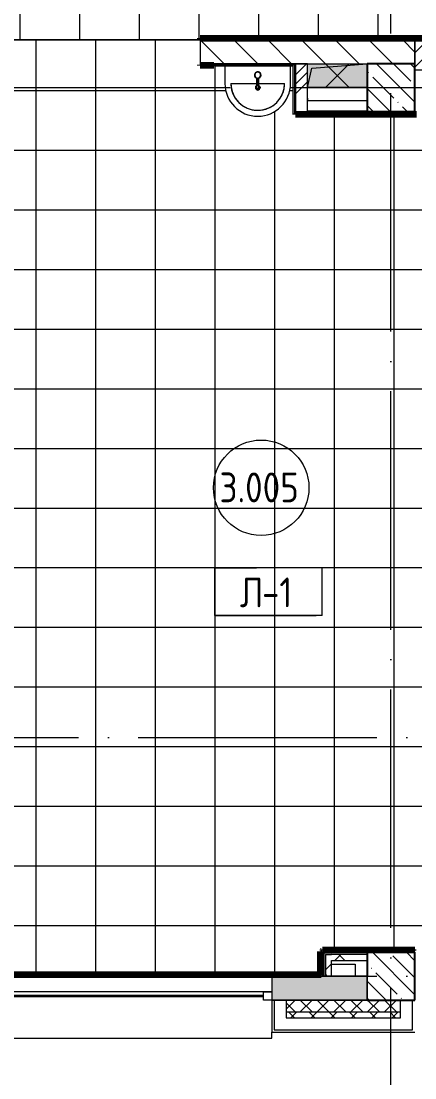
# Model space of a CAD drawing. Header units: millimetres. Extents: x 97 to 215964, y -4577 to 60645.
# Drawn here: x 96748 to 100048, y 42672 to 51533 of the extents above; entities that cross this region are included whole.
import ezdxf

# ---------------------------------------------------------------- set-up
doc = ezdxf.new("R2010")
doc.units = ezdxf.units.MM
doc.linetypes.add('ADSK_Линия сетки', pattern=[2500, 2000, -250, 0, -250])
for name, color, linetype, lineweight in [('A-AREA-____-IDEN', 2, 'Continuous', 20), ('A-DETL-GENF-OTLN', 92, 'Continuous', 9), ('A-FLOR-____-IDEN', 11, 'Continuous', 20), ('A-FLOR-____-OTLN', 192, 'Continuous', 9), ('A-FLOR-____-PATT', 8, 'Continuous', 9), ('A-GENM-____-MCUT', 13, 'Continuous', 9), ('A-GENM-____-OTLN', 13, 'Continuous', 9), ('A-GLAZ-____-MCUT', 151, 'Continuous', 9), ('A-GLAZ-____-OTLN', 151, 'Continuous', 9), ('A-WALL-____-MCUT', 113, 'Continuous', 9), ('A-WALL-____-PATT', 111, 'Continuous', 9), ('A-WALL-FNSH-MCUT', 113, 'Continuous', 9), ('I-WALL-____-OTLN', 2, 'Continuous', 9), ('P-SANR-FIXT-OTLN', 6, 'Continuous', 9), ('S-COLS-____-MCUT', 52, 'Continuous', 9), ('S-COLS-____-OTLN', 52, 'Continuous', 9), ('S-GRID-____-OTLN', 1, 'Continuous', 9)]:
    doc.layers.add(name, color=color, linetype=linetype, lineweight=lineweight)
doc.styles.add('GOST Common', font='GOST_Common.ttf', dxfattribs={"width": 0.9, "height": 250})
pattern_1 = [(45, (0, 0), (-141.42136, 141.42136), []), (135, (0, 0), (-141.42136, -141.42136), [])]

# ---------------------------------------------------------------- blocks, each defined once
blk = doc.blocks.new('Окно_СКБ_2Ст1 - Окно_СКБ_2Ст_3300_ОК1-29020644-О_АИ_ПП_8_400_Целиком')
at = {"layer": 'A-GLAZ-____-MCUT', "color": 90}
for p, q in [((-1650, -195), (-1650, -125)), ((-1650, -125), (-1580, -125)), ((-1580, -125), (-1580, -195)), ((-1580, -195), (-1650, -195))]:
    blk.add_line(p, q, dxfattribs=at)
at = {"layer": 'A-GLAZ-____-MCUT', "color": 10, "lineweight": 5}
for p, q in [((750, -155), (-1580, -155)), ((750, -165), (-1580, -165))]:
    blk.add_line(p, q, dxfattribs=at)
at = {"layer": 'A-GLAZ-____-OTLN', "color": 10, "lineweight": 5}
blk.add_line((-1650, -195), (800, -195), dxfattribs=at)
blk = doc.blocks.new('WNW_Отлив1 - Отлив_металлический 2-28598290-О_АИ_ПП_8_400_Целиком')
at = {"layer": 'A-GLAZ-____-OTLN', "color": 10, "lineweight": 5}
for p, q in [((1650, 320), (-1650, 320)), ((-1650, 320), (-1650, 270))]:
    blk.add_line(p, q, dxfattribs=at)
blk = doc.blocks.new('BSC_Колонна _Прямоугольная - 400x400-V40-О_АИ_ПП_8_400_Целиком')
at = {"layer": 'S-COLS-____-OTLN', "lineweight": 5}
h = blk.add_hatch(dxfattribs=at)
h.set_pattern_fill('FP_49', color=256, style=0, pattern_type=2)
h.set_pattern_definition([(135, (-41049.98, -50975), (-142.5619, -142.5619), []), (135, (-40907.42, -50975), (-142.5619, -142.5619), [252.016, -50.403, 3.353, -47.05])])
h.paths.add_polyline_path([(-200, -200), (200, -200), (200, 200), (-200, 200), (-200, -44.5)])
at = {"layer": 'S-COLS-____-MCUT', "color": 130, "lineweight": 25}
for p, q in [((200, 200), (-200, 200)), ((-200, 200), (-200, -200)), ((200, -200), (200, 200)), ((-200, -200), (200, -200))]:
    blk.add_line(p, q, dxfattribs=at)
blk = doc.blocks.new('ASML_АР_Отделка Люка - ВО Отделка люков_Грунтовка 0_Шпатлевка 0_Окраска 0_0-42722003-О_АИ_ПП_8_400_Целиком')
at = {"layer": 'A-GENM-____-MCUT', "color": 130, "lineweight": 25}
for p, q in [((250, 3), (-250, 3)), ((-250, 3), (-250, 0)), ((250, 0), (250, 3)), ((-250, 0), (250, 0))]:
    blk.add_line(p, q, dxfattribs=at)
blk = doc.blocks.new('0083_СОШ675_АР_R22_rvt-1-О_АИ_ПП_8_400_Целиком')
at = {"layer": 'A-WALL-____-PATT', "lineweight": 5}
h = blk.add_hatch(dxfattribs=at)
h.set_pattern_fill('FP_10', color=10, style=0, pattern_type=2)
h.set_pattern_definition([(135, (0, 0), (-141.42136, -141.42136), [])])
h.paths.add_polyline_path([(40355, 51175), (41250, 51175), (41250, 51375), (39450, 51375), (39450, 51175), (40040.5, 51175)])
h.paths.add_polyline_path([(36950, 51175), (36950, 51375), (35950, 51375), (35950, 51175), (36350, 51175)])
h = blk.add_hatch(dxfattribs=at)
h.set_pattern_fill('FP_7', color=10, style=0, pattern_type=2)
h.set_pattern_definition([(45, (0, 0), (-251.4472, 251.4472), []), (45, (0, 381), (-251.4472, 251.4472), [])])
h.paths.add_polyline_path([(44250, 51125), (45030, 51125), (45030, 51375), (41250, 51375), (41250, 51125), (44128.2, 51125)])
h = blk.add_hatch(dxfattribs=at)
h.set_pattern_fill('FP_11', color=10, style=0, pattern_type=2)
h.set_pattern_definition([(45, (0, 0), (-224.5064, 224.5064), []), (45, (79.38, 0), (0, 449.0128), []), (45, (-79.38, 0), (0, 449.0128), [])])
h.paths.add_polyline_path([(40250, 50766), (40349.4, 50766), (40350, 51175), (40250, 51175), (40250, 50773)])
h = blk.add_hatch(dxfattribs=at)
h.set_pattern_fill('FP_17', color=252, style=0, pattern_type=2)
h.set_pattern_definition(pattern_1)
h.paths.add_polyline_path([(40500, 43525), (40550, 43525), (40550, 43707), (40500, 43707), (40500, 43602.8)])
h = blk.add_hatch(dxfattribs=at)
h.set_pattern_fill('FP_17', color=252, style=0, pattern_type=2)
h.set_pattern_definition(pattern_1)
h.paths.add_polyline_path([(40850, 43657), (40850, 43707), (40550, 43707), (40550, 43657)])
h = blk.add_hatch(dxfattribs=at)
h.set_pattern_fill('FP_69', color=10, style=0, pattern_type=2)
h.set_pattern_definition([(50, (0, 0), (364.3679, -31.8783), [38.1, -419.1]), (355, (0, 0), (-70.4859, 382.1133), [30.48, -335.28]), (100.451, (30.36, -2.66), (293.885, 350.2334), [32.38, -356.18]), (46.184, (0, 101.6), (542.1585, -84.0858), [57.15, -628.65]), (96.636, (45.2, 94.6), (474.805, 494.8554), [48.57, -534.27]), (351.184, (0, 101.6), (474.8102, 494.85), [45.72, -502.92]), (21, (50.8, 76.2), (303.2285, -204.5305), [38.1, -419.1]), (326, (50.8, 76.2), (123.6039, 368.376), [30.48, -335.28]), (71.451, (76.07, 59.16), (426.8341, 163.8427), [32.38, -356.18]), (37.5, (0, 0), (6.17665, 169.11015), [16.764, -314.452, 16.764, -323.596, -336.55]), (37.5, (0, 0), (6.17665, 169.11015), [-671.576, 16.764, -319.786]), (7.5, (0, 0), (133.63888, 200.3615), [16.764, -177.292, 16.764, -306.832, -128.27]), (7.5, (0, 0), (133.63888, 200.3615), [-517.652, 16.764, -111.506]), (327.5, (-113.28, 0), (271.18182, -11.45836), [16.764, -110.236, 16.764, -379.476, -525.78]), (327.5, (-113.28, 0), (271.18182, -11.45836), [-523.24, 16.764, -509.016]), (317.5, (-164.08, 0), (296.2585, 50.85285), [16.764, -148.336, 16.764, -246.38, -373.38]), (317.5, (-164.08, 0), (296.2585, 50.85285), [-428.244, 16.764, -356.616])])
h.paths.add_polyline_path([(69050, 43325), (69050, 43525), (67050, 43525), (67050, 43325), (69030, 43325)])
h.paths.add_polyline_path([(64770, 43325), (65350, 43325), (65350, 43525), (64650, 43525), (64650, 43325), (64670, 43325)])
h.paths.add_polyline_path([(62670, 43325), (63350, 43325), (63350, 43525), (62550, 43525), (62550, 43325), (62570, 43325)])
h.paths.add_polyline_path([(58070, 43325), (58850, 43325), (58850, 43525), (58050, 43525), (58050, 43325)])
h.paths.add_polyline_path([(54350, 43325), (54350, 43525), (53550, 43525), (53550, 43325), (54190.3, 43325)])
h.paths.add_polyline_path([(51850, 43325), (51850, 43525), (51150, 43525), (51150, 43325), (51830, 43325)])
h.paths.add_polyline_path([(49850, 43325), (49850, 43525), (49050, 43525), (49050, 43325), (49788.2, 43325)])
h.paths.add_polyline_path([(45350, 43325), (45350, 43525), (44550, 43525), (44550, 43325), (44757.1, 43325)])
h.paths.add_polyline_path([(40355, 43325), (40850, 43325), (40850, 43525), (40050, 43525), (40050, 43325), (40170, 43325)])
h.paths.add_polyline_path([(36630, 43325), (36750, 43325), (36750, 43525), (36350, 43525), (36350, 43325), (36581.7, 43325)])
h.paths.add_polyline_path([(35950, 43325), (35950, 43525), (35550, 43525), (35550, 43325), (35670, 43325)])
h.paths.add_polyline_path([(33850, 43325), (33850, 43525), (33150, 43525), (33150, 43325), (33830, 43325)])
h.paths.add_polyline_path([(32230, 43325), (32250, 43325), (32250, 43525), (31450, 43525), (31450, 43325), (32179.5, 43325)])
h.paths.add_polyline_path([(27630, 43325), (27750, 43325), (27750, 43525), (26950, 43525), (26950, 43325), (27148.5, 43325)])
h.paths.add_polyline_path([(23250, 43325), (23250, 43525), (22450, 43525), (22450, 43325), (23230, 43325)])
h.paths.add_polyline_path([(18730, 43325), (18750, 43325), (18750, 43525), (17950, 43525), (17950, 43325), (18630, 43325)])
h.paths.add_polyline_path([(15730, 43325), (15850, 43325), (15850, 43525), (15150, 43525), (15150, 43325), (15270, 43325)])
h.paths.add_polyline_path([(14130, 43325), (14250, 43325), (14250, 43525), (13450, 43525), (13450, 43325), (13942, 43325)])
h.paths.add_polyline_path([(9750, 43325), (9750, 43525), (8950, 43525), (8950, 43325), (9730, 43325)])
h.paths.add_polyline_path([(5137.7, 43325), (5250, 43325), (5250, 43525), (4450, 43525), (4450, 43325), (5130, 43325)])
h.paths.add_polyline_path([(735.5, 43325), (750, 43325), (750, 43525), (200, 43525), (200, 43325), (730, 43325)])
h = blk.add_hatch(dxfattribs=at)
h.set_pattern_fill('FP_16', color=10, style=0, pattern_type=2)
h.set_pattern_definition([(45, (0, 0), (-70.71068, 70.71068), []), (135, (0, 0), (-70.71068, -70.71068), [])])
h.paths.add_polyline_path([(69030, 43225), (69050, 43225), (69050, 43325), (67170, 43325), (67170, 43225), (68654.6, 43225)])
h.paths.add_polyline_path([(63623.5, 43225), (63630, 43225), (63630, 43325), (62670, 43325), (62670, 43225), (62994.6, 43225)])
h.paths.add_polyline_path([(65230, 43225), (65230, 43325), (64770, 43325), (64770, 43225), (64881.3, 43225)])
h.paths.add_polyline_path([(58592.5, 43225), (59130, 43225), (59130, 43325), (58170, 43325), (58170, 43225)])
h.paths.add_polyline_path([(54630, 43225), (54630, 43325), (53670, 43325), (53670, 43225), (54190.3, 43225)])
h.paths.add_polyline_path([(51270, 43225), (51730, 43225), (51730, 43325), (51270, 43325)])
h.paths.add_polyline_path([(49170, 43225), (50130, 43225), (50130, 43325), (49170, 43325)])
h.paths.add_polyline_path([(44670, 43225), (45630, 43225), (45630, 43325), (44670, 43325)])
h.paths.add_polyline_path([(41130, 43225), (41130, 43325), (40170, 43325), (40170, 43225), (40983.8, 43225)])
h.paths.add_polyline_path([(36581.7, 43225), (36630, 43225), (36630, 43325), (35670, 43325), (35670, 43225), (35952.8, 43225)])
h.paths.add_polyline_path([(33270, 43225), (33730, 43225), (33730, 43325), (33270, 43325)])
h.paths.add_polyline_path([(31550.6, 43225), (32130, 43225), (32130, 43325), (31170, 43325), (31170, 43225)])
h.paths.add_polyline_path([(26670, 43225), (27630, 43225), (27630, 43325), (26670, 43325)])
h.paths.add_polyline_path([(23130, 43225), (23130, 43325), (22170, 43325), (22170, 43225), (22746.3, 43225)])
h.paths.add_polyline_path([(18630, 43225), (18630, 43325), (17670, 43325), (17670, 43225), (18344.2, 43225)])
h.paths.add_polyline_path([(15270, 43225), (15730, 43225), (15730, 43325), (15270, 43325)])
h.paths.add_polyline_path([(14130, 43225), (14130, 43325), (13170, 43325), (13170, 43225), (13942, 43225)])
h.paths.add_polyline_path([(9630, 43225), (9630, 43325), (8670, 43325), (8670, 43225), (9539.8, 43225)])
h.paths.add_polyline_path([(4170, 43225), (5130, 43225), (5130, 43325), (4170, 43325)])
h.paths.add_polyline_path([(106.6, 43225), (630, 43225), (630, 43325), (-300, 43325), (-300, 43225)])
h = blk.add_hatch(dxfattribs=at)
h.set_pattern_fill('FP_9', color=10, style=0, pattern_type=2)
h.set_pattern_definition([(135, (0, 0), (-84.85281, -84.85281), []), (225, (0, 0), (84.85281, -84.85281), [])])
h.paths.add_polyline_path([(69050, 43175), (69050, 43225), (67170, 43225), (67170, 43175), (69030, 43175)])
h.paths.add_polyline_path([(64770, 43175), (65230, 43175), (65230, 43225), (64770, 43225)])
h.paths.add_polyline_path([(63630, 43175), (63630, 43225), (62670, 43225), (62670, 43175), (63623.5, 43175)])
h.paths.add_polyline_path([(59130, 43175), (59130, 43225), (58170, 43225), (58170, 43175), (58592.5, 43175)])
h.paths.add_polyline_path([(53670, 43175), (54630, 43175), (54630, 43225), (53670, 43225)])
h.paths.add_polyline_path([(51270, 43175), (51730, 43175), (51730, 43225), (51270, 43225)])
h.paths.add_polyline_path([(50130, 43175), (50130, 43225), (49170, 43225), (49170, 43175), (49788.2, 43175)])
h.paths.add_polyline_path([(45630, 43175), (45630, 43225), (44670, 43225), (44670, 43175), (45386, 43175)])
h.paths.add_polyline_path([(40170, 43175), (41130, 43175), (41130, 43225), (40170, 43225)])
h.paths.add_polyline_path([(35670, 43175), (36630, 43175), (36630, 43225), (35670, 43225)])
h.paths.add_polyline_path([(33437.3, 43175), (33730, 43175), (33730, 43225), (33270, 43225), (33270, 43175)])
h.paths.add_polyline_path([(31550.6, 43175), (32130, 43175), (32130, 43225), (31170, 43225), (31170, 43175)])
h.paths.add_polyline_path([(27630, 43175), (27630, 43225), (26670, 43225), (26670, 43175), (27148.5, 43175)])
h.paths.add_polyline_path([(22746.3, 43175), (23130, 43175), (23130, 43225), (22170, 43225), (22170, 43175)])
h.paths.add_polyline_path([(18344.2, 43175), (18630, 43175), (18630, 43225), (17670, 43225), (17670, 43175), (17715.3, 43175)])
h.paths.add_polyline_path([(15730, 43175), (15730, 43225), (15270, 43225), (15270, 43175)])
h.paths.add_polyline_path([(13313.1, 43175), (14130, 43175), (14130, 43225), (13170, 43225), (13170, 43175)])
h.paths.add_polyline_path([(9539.8, 43175), (9630, 43175), (9630, 43225), (8670, 43225), (8670, 43175), (8911, 43175)])
h.paths.add_polyline_path([(4170, 43175), (5130, 43175), (5130, 43225), (4170, 43225)])
h.paths.add_polyline_path([(-350, 43175), (630, 43175), (630, 43225), (-350, 43225)])
at = {"layer": 'S-COLS-____-OTLN', "lineweight": 5}
h = blk.add_hatch(dxfattribs=at)
h.set_pattern_fill('FP_8', color=256, style=0, pattern_type=2)
h.set_pattern_definition([(135, (0, 0), (-142.5612, -142.5612), []), (135, (142.56, 0), (-142.5612, -142.5612), [252.016, -50.403, 3.353, -47.05])])
h.paths.add_polyline_path([(40850, 43325), (41250, 43325), (41250, 43725), (40850, 43725), (40850, 43525)])
at = {"layer": 'A-FLOR-____-OTLN', "color": 90}
for p, q in [((40550, 43625), (40750, 43625)), ((40750, 43625), (40750, 43525))]:
    blk.add_line(p, q, dxfattribs=at)
at = {"layer": 'A-WALL-____-MCUT', "color": 50, "lineweight": 13}
for p, q in [((41250, 51375), (39450, 51375)), ((39450, 51375), (39450, 51175)), ((45030, 51375), (41250, 51375)), ((39450, 51175), (40850, 51175)), ((40350, 51175), (40250, 51175)), ((40250, 51175), (40250, 50766)), ((40350, 50886), (40350, 51175)), ((41250, 51125), (41510, 51125)), ((40349.4, 50776), (40349.4, 50886)), ((40349.4, 50886), (40350, 50886)), ((40850, 50866), (40849.4, 50866)), ((40849.4, 50866), (40849.4, 50776)), ((40349.4, 50766), (40349.4, 50773)), ((40849.4, 50773), (40849.4, 50766)), ((40850, 50766), (40850, 50775)), ((40250, 50766), (40349.4, 50766)), ((40849.4, 50766), (40850, 50766)), ((40500, 43707), (40500, 43525)), ((40500, 43707), (40550, 43707)), ((40850, 43707), (40550, 43707)), ((40850, 43657), (40850, 43707)), ((40550, 43525), (40550, 43657)), ((40550, 43657), (40850, 43657)), ((40850, 43525), (40050, 43525)), ((40050, 43525), (40050, 43325)), ((40500, 43525), (40550, 43525)), ((40070, 43325), (40050, 43325)), ((40050, 43325), (40070, 43325)), ((40170, 43325), (40070, 43325)), ((40070, 43325), (40170, 43325)), ((40850, 43325), (40170, 43325)), ((40170, 43325), (40850, 43325))]:
    blk.add_line(p, q, dxfattribs=at)
at = {"layer": 'A-WALL-____-MCUT', "color": 10, "lineweight": 5}
for p, q in [((41250, 51175), (41250, 51375)), ((41250, 51375), (41250, 51175)), ((40487.5, 43719.5), (40487.5, 43525)), ((40487.5, 43719.5), (40500, 43719.5)), ((40500, 43719.5), (40550, 43719.5)), ((40850, 43719.5), (40550, 43719.5)), ((40850, 43325), (40850, 43525)), ((40070, 43325), (40070, 43075)), ((40170, 43325), (40170, 43225)), ((41130, 43225), (41130, 43325)), ((41230, 43075), (41230, 43325)), ((40170, 43225), (40170, 43175)), ((40170, 43225), (41130, 43225)), ((40170, 43175), (41130, 43175)), ((41130, 43175), (41130, 43225)), ((40070, 43075), (41230, 43075))]:
    blk.add_line(p, q, dxfattribs=at)
at = {"layer": 'A-WALL-____-MCUT', "color": 90}
blk.add_line((41130, 43325), (40850, 43325), dxfattribs=at)
at = {"layer": 'A-WALL-FNSH-MCUT', "color": 90}
for p, q in [((40487.5, 43732), (40475, 43732)), ((40475, 43732), (40475, 43525)), ((40500, 43732), (40487.5, 43732)), ((40550, 43732), (40500, 43732)), ((40850, 43732), (40550, 43732)), ((40850, 43719.5), (40850, 43732)), ((40850, 43707), (40850, 43719.5)), ((40475, 43525), (40487.5, 43525)), ((40487.5, 43525), (40500, 43525)), ((40050, 43325), (40050, 43055)), ((41230, 43325), (41130, 43325)), ((41250, 43325), (41230, 43325)), ((40050, 43055), (41250, 43055))]:
    blk.add_line(p, q, dxfattribs=at)
at = {"layer": 'I-WALL-____-OTLN', "color": 90}
for p, q in [((40350, 50886), (40350, 50866)), ((40350, 50866), (40849.4, 50866)), ((36750, 43525), (40050, 43525))]:
    blk.add_line(p, q, dxfattribs=at)
at = {"layer": 'S-COLS-____-MCUT', "color": 130, "lineweight": 25}
for p, q in [((41250, 43725), (40850, 43725)), ((40850, 43725), (40850, 43525)), ((41250, 43325), (41250, 43725)), ((40850, 43325), (41250, 43325))]:
    blk.add_line(p, q, dxfattribs=at)
at = {"layer": 'S-COLS-____-OTLN', "color": 90}
blk.add_line((40850, 43525), (40850, 43325), dxfattribs=at)
at = {"layer": 'A-GENM-____-OTLN', "color": 90, "lineweight": 9, "rotation": 180}
blk.add_blockref('ASML_АР_Отделка Люка - ВО Отделка люков_Грунтовка 0_Шпатлевка 0_Окраска 0_0-42722003-О_АИ_ПП_8_400_Целиком', (40599.4, 50776), dxfattribs=at)
at = {"layer": 'A-GLAZ-____-OTLN', "color": 90, "lineweight": 9, "rotation": 180}
for name, p in [('Окно_СКБ_2Ст1 - Окно_СКБ_2Ст_3300_ОК1-29020644-О_АИ_ПП_8_400_Целиком', (38400, 43200)), ('WNW_Отлив1 - Отлив_металлический 2-28598290-О_АИ_ПП_8_400_Целиком', (38400, 43325))]:
    blk.add_blockref(name, p, dxfattribs=at)
at = {"layer": 'S-COLS-____-OTLN', "color": 90, "lineweight": 9}
blk.add_blockref('BSC_Колонна _Прямоугольная - 400x400-V40-О_АИ_ПП_8_400_Целиком', (41050, 50975), dxfattribs=at)
blk = doc.blocks.new('MiraCad_GMd_-Ut_TaskBox_FormHorizon - MiraCad_GMd_-Ut_TaskBox_FormHorizon-3360851-О_АИ_ПП_8_400_Целиком')
at = {"layer": 'A-DETL-GENF-OTLN', "lineweight": 18}
for points in [[(-250, -100), (-212.2, 62.2), (250, 100), (-250, 100)], [(-141, -100), (250, -100), (250, 100), (-250, 100), (-250, -100)]]:
    blk.add_hatch(color=256, dxfattribs=at).paths.add_polyline_path(points)
at = {"layer": 'A-DETL-GENF-OTLN', "color": 7}
for p, q in [((-212.2, 62.2), (250, 100)), ((-212.2, 62.2), (250, 100)), ((-250, -100), (-212.2, 62.2)), ((-250, -100), (-212.2, 62.2)), ((250, -100), (-250, -100))]:
    blk.add_line(p, q, dxfattribs=at)
at = {"layer": 'A-GENM-____-OTLN', "color": 170, "lineweight": 18}
for p, q in [((100, 100), (-100, -100)), ((-100, 100), (100, -100)), ((-250, -100), (250, -100))]:
    blk.add_line(p, q, dxfattribs=at)
blk = doc.blocks.new('ВК_Умывальник_Полукруглый_Керамический_ГОСТ30493-96_R20 - 2-ой величины-V152-О_АИ_ПП_8_400_Целиком')
at = {"layer": 'P-SANR-FIXT-OTLN', "color": 22, "lineweight": 18}
for p, q in [((20875, 51155), (20875, 51010)), ((21425, 51010), (21425, 51155)), ((20925, 51010), (21140.1, 51010)), ((21159.9, 51010), (21375, 51010))]:
    blk.add_line(p, q, dxfattribs=at)
at = {"layer": 'P-SANR-FIXT-OTLN', "color": 22, "lineweight": 18, "flags": 128}
blk.add_lwpolyline([(20925, 51010), (20925.2, 51001), (20925.7, 50992), (20926.6, 50983), (20927.9, 50974.1), (20929.5, 50965.3), (20931.4, 50956.5), (20933.8, 50947.8), (20936.4, 50939.2), (20939.4, 50930.7), (20942.8, 50922.4), (20946.4, 50914.1), (20950.4, 50906.1), (20954.7, 50898.2), (20959.4, 50890.5), (20964.3, 50882.9), (20969.5, 50875.6), (20975, 50868.5), (20980.8, 50861.6), (20986.9, 50855), (20993.2, 50848.6), (20999.8, 50842.4), (21006.6, 50836.6), (21013.7, 50831), (21021, 50825.7), (21028.4, 50820.6), (21036.1, 50815.9), (21044, 50811.5), (21052, 50807.5), (21060.1, 50803.7), (21068.5, 50800.3), (21076.9, 50797.2), (21085.5, 50794.4), (21094.2, 50792), (21102.9, 50790), (21111.8, 50788.3), (21120.7, 50786.9), (21129.6, 50785.9), (21138.6, 50785.3), (21147.6, 50785), (21156.6, 50785.1), (21165.6, 50785.5), (21174.5, 50786.3), (21183.4, 50787.5), (21192.3, 50789), (21201.1, 50790.9), (21209.8, 50793.1), (21218.5, 50795.6), (21227, 50798.6), (21235.4, 50801.8), (21243.6, 50805.4), (21251.7, 50809.3), (21259.7, 50813.5), (21267.5, 50818.1), (21275, 50822.9), (21282.4, 50828.1), (21289.6, 50833.5), (21296.5, 50839.2), (21303.2, 50845.2), (21309.7, 50851.5), (21315.9, 50858), (21321.9, 50864.8), (21327.5, 50871.7), (21332.9, 50879), (21338, 50886.4), (21342.8, 50894), (21347.3, 50901.8), (21351.5, 50909.8), (21355.3, 50917.9), (21358.8, 50926.2), (21362, 50934.6), (21364.8, 50943.1), (21367.3, 50951.8), (21369.5, 50960.5), (21371.3, 50969.3), (21372.7, 50978.2), (21373.8, 50987.2), (21374.6, 50996.1), (21374.9, 51005.1), (21375, 51010)], dxfattribs=at)
at = {"layer": 'P-SANR-FIXT-OTLN', "color": 22, "lineweight": 18}
for centre, radius, start, end in [((21150, 51010), 275, 180, 0), ((21150, 51010), 225, 180, 0), ((21150, 50975), 20, 120, 180), ((21150, 50975), 20, 180, 0), ((21150, 50975), 20, 0, 60)]:
    blk.add_arc(centre, radius, start, end, dxfattribs=at)
blk = doc.blocks.new('xxx_Смеситель_ГОСТ 25809-96_R20 - Смеситель-3431601-О_АИ_ПП_8_400_Целиком')
at = {"layer": 'P-SANR-FIXT-OTLN', "color": 170, "lineweight": 18}
for p, q in [((3135.3, 51074.8), (3135.3, 51016.6)), ((3139.3, 51075.4), (3139.3, 51029.7)), ((3151.3, 51029.7), (3151.3, 51075.4)), ((3155.3, 51016.6), (3155.3, 51074.8)), ((3135.3, 51016.6), (3135.3, 50993.9)), ((3135.3, 50993.9), (3135.3, 50990)), ((3139.3, 51029.7), (3139.3, 51009)), ((3140.3, 51009), (3139.3, 51009)), ((3139.3, 51009), (3140.3, 51009)), ((3140.3, 51029.8), (3150.3, 51029.8)), ((3150.3, 51009), (3140.3, 51009)), ((3150.3, 51009), (3151.3, 51009)), ((3151.3, 51009), (3150.3, 51009)), ((3151.3, 51009), (3151.3, 51029.7)), ((3155.3, 50993.9), (3155.3, 51016.6)), ((3155.3, 50990), (3155.3, 50993.9))]:
    blk.add_line(p, q, dxfattribs=at)
for radius, start, end in [(27.5, 0, 180), (24.5, 360, 180), (27.5, 101.97674, 135), (27.5, 83.31162, 96.68751), (27.5, 45, 78.02263), (27.5, 161.97695, 180), (27.5, 180, 198.02305), (27.5, 180, 258.92236), (27.5, 143.31191, 156.6878), (27.5, 203.3122, 216.68809), (24.5, 180, 360), (27.5, 225, 258.02326), (24.5, 255, 259.77016), (24.5, 255, 259.77016), (24.5, 280.22984, 285), (24.5, 280.22984, 285), (27.5, 281.0769, 0), (27.5, 281.97737, 315), (27.5, 23.31133, 36.68722), (27.5, 323.31278, 336.68867), (27.5, 0, 18.02234), (27.5, 341.97766, 0)]:
    blk.add_arc((3145.3, 51100), radius, start, end, dxfattribs=at)
for start_param, end_param in [(3.141593, 4.712389), (4.712389, 6.283185)]:
    blk.add_ellipse((3145.3, 50990), major_axis=(10, 0), ratio=0.965926, start_param=start_param, end_param=end_param, dxfattribs=at)
for points, knots in [([(3138.6, 51076.4), (3138.7, 51076.4), (3138.8, 51076.3), (3139.2, 51076.2), (3139.8, 51076.1), (3140.4, 51076), (3140.7, 51075.9)], [0.77430556, 0.77430556, 0.77430556, 0.77430556, 0.78298611, 0.79166667, 0.82638889, 0.86111111, 0.86111111, 0.86111111, 0.86111111]), ([(3149.8, 51075.9), (3150.1, 51075.9), (3150.6, 51076), (3151.1, 51076.2), (3151.6, 51076.3), (3151.8, 51076.4), (3151.9, 51076.4)], [0.13888889, 0.13888889, 0.13888889, 0.13888889, 0.16666667, 0.19444444, 0.20833333, 0.22222222, 0.22222222, 0.22222222, 0.22222222]), ([(3140.3, 51020.3), (3138.8, 51019.9), (3136.8, 51019.1), (3135.5, 51017.7), (3135.3, 51016.9), (3135.3, 51016.6)], [0.1666667, 0.1666667, 0.1666667, 0.1666667, 0.3333333, 0.4166667, 0.5, 0.5, 0.5, 0.5]), ([(3145.3, 50986.8), (3144.4, 50986.8), (3143.1, 50986.9), (3141.4, 50987.3), (3140.3, 50987.7), (3139.3, 50988.1), (3138.7, 50988.5), (3138, 50989), (3137.3, 50989.5), (3136.7, 50990.2), (3136.3, 50990.7), (3136, 50991.2), (3135.8, 50991.6), (3135.6, 50992), (3135.5, 50992.5), (3135.4, 50992.9), (3135.3, 50993.4), (3135.3, 50993.7), (3135.3, 50993.9)], [0, 0, 0, 0, 0.0833333, 0.125, 0.1666667, 0.2083333, 0.2291667, 0.25, 0.2916667, 0.3333333, 0.3541667, 0.375, 0.3958333, 0.4166667, 0.4375, 0.4583333, 0.4791667, 0.5, 0.5, 0.5, 0.5]), ([(3139.3, 51029.3), (3139.3, 51029.3), (3139.3, 51029.3), (3139.4, 51029.2), (3139.6, 51029.2), (3139.8, 51029.2), (3140.1, 51029.2), (3140.3, 51029.2)], [0, 0, 0, 0, 0.166667, 0.333333, 0.5, 0.666667, 1, 1, 1, 1]), ([(3155.3, 50993.9), (3155.3, 50993.7), (3155.3, 50993.4), (3155.2, 50992.9), (3155.1, 50992.5), (3154.9, 50992), (3154.7, 50991.6), (3154.5, 50991.2), (3154.2, 50990.7), (3153.9, 50990.3), (3153.6, 50989.9), (3153.1, 50989.4), (3152.5, 50989), (3151.9, 50988.5), (3151.2, 50988.1), (3150.3, 50987.7), (3149.1, 50987.3), (3147.5, 50986.9), (3146.1, 50986.8), (3145.3, 50986.8)], [0.5, 0.5, 0.5, 0.5, 0.5208333, 0.5416667, 0.5625, 0.5833333, 0.6041667, 0.625, 0.6458333, 0.6666667, 0.6875, 0.7083333, 0.75, 0.7708333, 0.7916667, 0.8333333, 0.875, 0.9166667, 1, 1, 1, 1]), ([(3151.3, 51029.7), (3151.3, 51029.7), (3151.2, 51029.7), (3151.1, 51029.8), (3151, 51029.8), (3150.7, 51029.8), (3150.4, 51029.8), (3150.3, 51029.8)], [0, 0, 0, 0, 0.166667, 0.333333, 0.5, 0.666667, 1, 1, 1, 1])]:
    blk.add_open_spline(points, degree=3, knots=knots, dxfattribs=at)
for points in [[(3139.3, 51075.4), (3139.3, 51075.4), (3139.4, 51075.4), (3139.6, 51075.4), (3139.8, 51075.3), (3140, 51075.3), (3140.2, 51075.3), (3140.3, 51075.3)], [(3139.4, 51074.9), (3139.3, 51074.9), (3139.3, 51074.9), (3139.3, 51075), (3139.3, 51075)], [(3140.3, 51075.3), (3141.9, 51074.9), (3145.3, 51074.6), (3148.6, 51074.9), (3150.3, 51075.3)], [(3150.3, 51075.3), (3150.4, 51075.3), (3150.5, 51075.3), (3150.8, 51075.3), (3151, 51075.4), (3151.1, 51075.4), (3151.2, 51075.4), (3151.2, 51075.4)], [(3151.3, 51075), (3151.3, 51075), (3151.3, 51075), (3151.2, 51074.9)], [(3140.3, 51029.8), (3140.1, 51029.8), (3139.7, 51029.8), (3139.4, 51029.8), (3139.3, 51029.7), (3139.3, 51029.7)], [(3150.3, 51029.2), (3150.4, 51029.2), (3150.8, 51029.2), (3151.2, 51029.2), (3151.3, 51029.3), (3151.3, 51029.3)], [(3155.3, 51016.6), (3155.3, 51016.9), (3155, 51017.7), (3154, 51018.7), (3152.4, 51019.6), (3151, 51020.1), (3150.3, 51020.3)]]:
    blk.add_open_spline(points, degree=3, dxfattribs=at)
blk = doc.blocks.new('0083_СОШ675_ВК_R22_rvt-1-О_АИ_ПП_8_400_Целиком')
at = {"layer": 'A-GENM-____-OTLN', "color": 170, "lineweight": 18}
blk.add_blockref('MiraCad_GMd_-Ut_TaskBox_FormHorizon - MiraCad_GMd_-Ut_TaskBox_FormHorizon-3360851-О_АИ_ПП_8_400_Целиком', (40600, 51075), dxfattribs=at)
at = {"layer": 'P-SANR-FIXT-OTLN', "color": 170, "lineweight": 18}
for name, p in [('ВК_Умывальник_Полукруглый_Керамический_ГОСТ30493-96_R20 - 2-ой величины-V152-О_АИ_ПП_8_400_Целиком', (18783, 0)), ('xxx_Смеситель_ГОСТ 25809-96_R20 - Смеситель-3431601-О_АИ_ПП_8_400_Целиком', (36787.7, -20))]:
    blk.add_blockref(name, p, dxfattribs=at)
blk = doc.blocks.new('BSC_Колонна _Прямоугольная - ПР-1_Профиль торцевой для плитки-V210-О_АИ_ПП_8_400_Целиком')
at = {"layer": 'S-COLS-____-MCUT'}
for p, q in [((5, 5), (-5, 5)), ((-5, 5), (-5, -5)), ((5, -0.1), (5, 5)), ((-5, -5), (0, -5))]:
    blk.add_line(p, q, dxfattribs=at)
blk = doc.blocks.new('BSC_Колонна _Прямоугольная - ПР-1_Профиль торцевой для плитки-V207-О_АИ_ПП_8_400_Целиком')
at = {"layer": 'S-COLS-____-MCUT'}
for p, q in [((5, 5), (0, 5)), ((5, -5), (5, 5)), ((0, -5), (5, -5))]:
    blk.add_line(p, q, dxfattribs=at)
blk = doc.blocks.new('ADSK_Марка_Перекрытие - Типоразмер_ADSK_Марка-158127-О_АИ_ПП_8_400_Целиком')
at = {"layer": 'A-FLOR-____-IDEN'}
for p, q in [((-4.5, 4), (-1, 4)), ((-4.5, 0), (-4.5, 4)), ((4.5, 4), (-1, 4)), ((4.5, 0), (4.5, 4)), ((4.5, 0), (-4.5, 0)), ((-4.5, 0), (4, 0))]:
    blk.add_line(p, q, dxfattribs=at)
blk = doc.blocks.new('ADSK_Марка_Помещение_ОдноЗначение - Номер-159740-О_АИ_ПП_8_400_Целиком')
at = {"layer": 'A-AREA-____-IDEN'}
blk.add_circle((0, 0), 4, dxfattribs=at)

msp = doc.modelspace()

# ---------------------------------------------------------------- hatches: boundary and pattern name
at = {"layer": 'A-FLOR-____-PATT'}
h = msp.add_hatch(dxfattribs=at)
h.set_pattern_fill('FP_199', color=256, style=0, pattern_type=2)
h.set_pattern_definition([(0, (109740.37, 54875), (0, 500), []), (90, (109740.37, 54875), (-500, 3e-14), [])])
h.paths.add_polyline_path([(113347.887824, 51375.000586), (113347.915173, 51374.999414), (113617.089904, 51374.999414)])
h.paths.add_polyline_path([(125947.887824, 51374.999414), (125947.887824, 51390.000586), (128047.865903, 51390.000586), (128047.865903, 54660.000586), (126587.910289, 54660.000586), (126587.910289, 54675), (125487.910289, 54675), (125487.910289, 54660.000586), (124717.887824, 54660.000586), (124717.881378, 54795), (123727.865903, 54795), (123727.865903, 54675), (123617.887824, 54675), (123617.887824, 54660.000586), (122562.875878, 54660.000586), (122562.875878, 54475), (122557.875878, 54475), (122557.875878, 54465), (122547.875878, 54465), (122547.865903, 54460), (122147.875878, 54460), (122147.865903, 54465), (122137.875878, 54465), (122137.875878, 54474.999414), (122132.875878, 54474.999414), (122132.875878, 58274.820999), (121887.875878, 58274.820999), (121887.875878, 58360.011786), (120477.865903, 58360.011786), (120477.865903, 58109.999414), (120462.865903, 58109.999414), (120462.887824, 57009.999414), (120477.865903, 57009.999414), (120477.865903, 54675.000586), (120472.865903, 54675.000586), (120472.865903, 54665.000586), (120462.865903, 54665.000586), (120462.865903, 54660.000586), (118062.865903, 54660.000586), (118062.865903, 54475.000586), (118057.865903, 54475), (118057.865903, 54465.000586), (118047.865903, 54465.000586), (118047.865903, 54460.000586), (117647.865903, 54460.000586), (117647.865903, 54465.000586), (117637.865903, 54465.000586), (117637.865903, 54475.000586), (117632.865903, 54475), (117632.865903, 54655.001172), (117105.666932, 54655.001172), (117105.666932, 54660.000586), (113562.865903, 54660.000586), (113562.865903, 54475.000586), (113557.865903, 54475), (113557.865903, 54465.000586), (113547.865903, 54465.000586), (113547.865903, 54460.000586), (113147.865903, 54460.000586), (113147.865903, 54465.000586), (113137.865903, 54465.000586), (113137.865903, 54474.999414), (113132.865903, 54474.999414), (113132.865903, 54660.000586), (112277.865903, 54660.000586), (112277.865903, 54665.000586), (112267.865903, 54665.000586), (112267.865903, 54675.000586), (112262.865903, 54675.874627), (112262.865903, 55039.999414), (112277.865903, 55039.999414), (112277.865903, 55709.999414), (112262.865903, 55709.999414), (112262.865903, 56254.999414), (112277.865903, 56254.999414), (112277.865903, 56924.999414), (112262.865903, 56924.999414), (112262.865903, 57369.999414), (112277.865903, 57369.999414), (112277.865903, 58039.999414), (112262.865903, 58039.999414), (112262.865903, 58360), (108863.094875, 58360), (108863.094875, 58168.000586), (108858.094875, 58168.000586), (108858.094875, 58158.000586), (108848.094875, 58158.000586), (108847.865756, 58153.000586), (108447.865903, 58153.000586), (108447.844094, 58158.000586), (108437.865903, 58158.000586), (108437.865903, 58168.000586), (108432.865903, 58168.000586), (108432.865903, 58360), (104563.094875, 58360), (104563.094875, 58168.000586), (104558.094875, 58168.000586), (104558.094875, 58158.000586), (104548.094875, 58158.000586), (104547.865903, 58153.000586), (104147.887824, 58153.000586), (104147.844094, 58158.000586), (104137.887824, 58158.000586), (104137.887824, 58168.000586), (104132.887824, 58168.000586), (104132.887824, 58360), (100063.094875, 58360), (100063.094875, 58168.001172), (100058.094875, 58168.001172), (100058.094875, 58158.001172), (100048.094875, 58158.001172), (100047.844127, 58153.001172), (99647.865903, 58153.001172), (99647.844094, 58158.001172), (99637.865903, 58158.001172), (99637.865903, 58168.001172), (99632.865903, 58168.001172), (99632.865903, 58360.05818), (95163.116796, 58359.997374), (95163.116796, 58175.000586), (95158.116796, 58175), (95158.116796, 58165.000586), (95148.116796, 58165.000586), (95147.865803, 58160.000586), (94747.865903, 58160.000586), (94747.83858, 58165.000586), (94737.865903, 58165.000586), (94737.865903, 58175.000586), (94732.865903, 58175.903658), (94732.865903, 58360.05818), (91447.865903, 58359.153685), (91447.865903, 58099.999414), (91432.865903, 58099.999414), (91432.887824, 57429.999414), (91447.865903, 57429.999414), (91447.865903, 55609.999414), (91432.865903, 55609.999414), (91432.887824, 54939.999414), (91447.865903, 54939.999414), (91447.865903, 54374.999707), (91232.865903, 54374.999707), (91232.887824, 51674.999707), (91447.865903, 51674.999707), (91448.898748, 51390.000586), (95747.865903, 51390.000586), (95748.201936, 51374.999414), (98247.865903, 51374.999414), (98247.865903, 51390.000586), (105097.887824, 51390.000586), (105097.887824, 51375.000586), (106197.887824, 51374.999414), (106197.887824, 51390.000586), (111897.926742, 51390.000586), (111898.372184, 51374.999414), (112997.926742, 51374.999414), (112997.926742, 51390.000586), (114082.887824, 51390.000586), (114082.889081, 51375.000586), (116082.887824, 51374.999414), (116082.887824, 51390.000586), (124847.887824, 51390.000586), (124847.889934, 51375.000586), (124936.928693, 51375.000586)])
h.paths.add_polyline_path([(118167.865903, 51375), (118167.862527, 51375.000586), (118047.887824, 51375.000586)])
h.paths.add_polyline_path([(117317.486852, 54335.471708), (117322.573205, 54336.294976), (117316.623789, 54336.033665)])
h.paths.add_polyline_path([(117161.210824, 54485.215954), (117160.986852, 54492.477542), (117160.572639, 54492.477542), (117160.792352, 54489.977542)])
h.paths.add_polyline_path([(117474.401066, 54492.477542), (117472.986852, 54492.477542), (117474.179665, 54489.977542)])
h.paths.add_polyline_path([(117337.791762, 54336.790443), (117337.610033, 54337.478492), (117337.610033, 54336.796702)])
h.paths.add_polyline_path([(117317.486852, 54335.471708), (117292.162538, 54337.655731), (117274.52639, 54341.54585), (117251.2799, 54350.095785), (117231.685576, 54361.111481), (117214.713579, 54374.705094), (117195.175825, 54393.658277), (117188.997864, 54403.413831), (117176.500071, 54424.103452), (117164.143679, 54462.292771), (117161.326976, 54478.461488), (117159.986852, 54618.010847), (117160.986852, 54654.977542), (117474.986852, 54653.977542), (117474.361919, 54482.669965), (117467.909388, 54448.74092), (117466.080071, 54441.887602), (117460.645885, 54428.727542), (117453.366772, 54414.727542), (117444.94877, 54400.529333), (117439.79788, 54394.560594), (117433.619918, 54386.734718), (117426.070637, 54379.497471), (117419.390681, 54373.004497), (117410.391251, 54366.296943), (117403.288128, 54360.991355), (117393.18366, 54355.289784), (117382.929361, 54349.684638), (117373.532739, 54345.473086), (117372.716244, 54346.159705), (117347.671624, 54338.509404), (117327.548443, 54335.888761), (117318.813478, 54335.526697)])
h.paths.add_polyline_path([(117277.013462, 54340.761056), (117279.281032, 54340.874159), (117277.013462, 54342.294384), (117273.722544, 54342.276076), (117276.825194, 54340.847728)])
h.paths.add_polyline_path([(117349.748614, 54374.126093), (117360.782349, 54377.404099), (117351.383594, 54374.711079)])
h.paths.add_polyline_path([(117251.521187, 54388.846654), (117248.271729, 54391.910018), (117250.732064, 54389.43687)])
h.paths.add_polyline_path([(117221.759271, 54417.099697), (117210.856954, 54438.284871), (117203.36007, 54450.538922), (117211.973855, 54431.232582), (117217.814639, 54422.862044), (117221.112652, 54418.044282)])
h.paths.add_polyline_path([(117220.404813, 54419.443312), (117211.39874, 54433.548522), (117204.507373, 54448.93031), (117205.380437, 54448.93031), (117220.012447, 54420.213373)])
h.paths.add_polyline_path([(117417.932294, 54422.862044), (117427.352449, 54440.063502), (117421.869596, 54430.386823), (117418.303383, 54424.323981)])
h.paths.add_polyline_path([(117425.414775, 54435.674534), (117426.657486, 54436.169407), (117425.701578, 54436.113709)])
h.paths.add_polyline_path([(117431.91576, 54451.134162), (117431.839555, 54453.137186), (117432.150524, 54452.231181)])
h.paths.add_polyline_path([(117337.933552, 54460.53943), (117334.886852, 54459.839858), (117336.757009, 54459.989488)])
h.paths.add_polyline_path([(117335.883343, 54458.113886), (117347.847943, 54471.581052), (117341.255694, 54463.771943), (117336.613356, 54458.977542)])
h.paths.add_polyline_path([(117293.879717, 54464.194831), (117286.70023, 54474.999414), (117288.301649, 54470.796993), (117293.71801, 54464.386226)])
h.paths.add_polyline_path([(117317.486852, 54454.594235), (117326.40004, 54455.572843), (117321.252131, 54455.383619), (117309.586137, 54455.849076), (117301.438957, 54458.977542), (117308.869231, 54455.493646), (117315.570583, 54454.664079), (117316.672803, 54454.623905)])
h.paths.add_polyline_path([(108847.843981, 54460), (108447.865903, 54460), (108447.865903, 54465), (108437.865903, 54465), (108437.865903, 54475), (108432.865903, 54475), (108432.865903, 54874.999414), (108437.865903, 54875), (108437.865903, 54885), (108447.865903, 54885), (108447.865903, 54890), (108847.843981, 54890), (108847.865903, 54885.000548), (108857.843981, 54885), (108857.843981, 54875), (108862.843981, 54874.124786), (108862.843981, 54474.999414), (108857.843981, 54474.999414), (108857.843981, 54465), (108847.843981, 54465)])
h.paths.add_polyline_path([(104147.865903, 54460), (104147.865903, 54465), (104137.865903, 54465), (104137.865903, 54474.999414), (104132.865903, 54475), (104132.865903, 54874.999414), (104137.865903, 54875), (104137.865903, 54885), (104147.865903, 54885), (104147.865903, 54890), (104547.843981, 54890), (104547.865903, 54885.000548), (104557.843981, 54885), (104557.843981, 54875), (104562.843981, 54874.999414), (104562.843981, 54475), (104557.843981, 54475), (104557.843981, 54465), (104547.843981, 54465), (104547.843981, 54460), (104484.408705, 54460)])
h.paths.add_polyline_path([(100006.182048, 54460), (99647.865903, 54460), (99647.865903, 54465), (99637.865903, 54465), (99637.865903, 54475), (99632.865903, 54475), (99632.865903, 54874.999414), (99637.865903, 54875.000586), (99637.865903, 54885.000586), (99647.865903, 54885.000586), (99647.865903, 54890.000586), (100047.865803, 54890.000586), (100047.865903, 54885.000586), (100057.865903, 54885.000586), (100057.865903, 54875.000586), (100062.865903, 54874.999414), (100062.865903, 54475), (100057.865903, 54474.999414), (100057.865903, 54465), (100047.865903, 54465), (100047.865903, 54460)])
h.paths.add_polyline_path([(95129.869685, 54460.000586), (94747.865903, 54460.000586), (94747.865903, 54465.000586), (94737.865903, 54465.000586), (94737.865903, 54475.000586), (94732.865903, 54475.000586), (94732.865903, 54875.000586), (94737.865903, 54875.000586), (94737.865903, 54885.000586), (94747.865903, 54885.000586), (94747.865903, 54890.000586), (95147.865903, 54890.000586), (95147.865903, 54885.000586), (95157.865903, 54885.000586), (95157.865903, 54875.000586), (95162.865903, 54874.999414), (95162.865903, 54474.999414), (95157.865903, 54474.999414), (95157.865903, 54465.000586), (95147.865903, 54465.000586), (95147.865903, 54460.000586)])
h.paths.add_polyline_path([(117353.051659, 54489.977542), (117352.296307, 54490.012829), (117352.308071, 54493.561658)])
h.paths.add_polyline_path([(117347.98079, 54507.609083), (117347.98079, 54506.047987), (117348.031987, 54507.377542)])
h.paths.add_polyline_path([(117348.27378, 54472.176595), (117352.314436, 54484.493328), (117352.554441, 54493.676358), (117349.555476, 54507.609083), (117352.284274, 54493.676358), (117351.480642, 54480.398015), (117348.289792, 54472.224641)])
h.paths.add_polyline_path([(117297.040152, 54519.415654), (117300.086852, 54520.115226), (117297.258343, 54519.517641)])
h.paths.add_polyline_path([(117432.201443, 54527.896082), (117422.99985, 54548.722503), (117417.159066, 54557.09304), (117417.331724, 54555.051087), (117431.613634, 54528.955999)])
h.paths.add_polyline_path([(117342.522783, 54515.013473), (117330.63336, 54523.247927), (117319.403122, 54525.291005), (117309.279858, 54524.571465), (117313.721573, 54524.571465), (117325.387568, 54524.106008), (117333.534748, 54520.977542), (117342.439372, 54515.057069)])
h.paths.add_polyline_path([(117200.721016, 54521.444943), (117202.220389, 54523.914644), (117200.7964, 54521.682875)])
h.paths.add_polyline_path([(117431.613634, 54527.059581), (117418.830077, 54554.570289), (117429.214764, 54535.422629), (117431.371598, 54527.896082)])
h.paths.add_polyline_path([(117230.866272, 54576.598123), (117236.236605, 54580.422629), (117232.730245, 54578.0284)])
h.paths.add_polyline_path([(117244.889019, 54586.624205), (117239.171674, 54582.971082), (117244.246764, 54586.192763)])
h.paths.add_polyline_path([(117264.822029, 54598.705996), (117268.493781, 54599.843138), (117265.061249, 54598.803489)])
h.paths.add_polyline_path([(117363.167879, 54601.552235), (117352.470432, 54605.244005), (117360.690345, 54602.336689), (117362.931939, 54601.62694)])
h.paths.add_polyline_path([(117341.809691, 54608.234346), (117330.462617, 54610.76925), (117341.494015, 54608.303456)])
h.paths.add_polyline_path([(104547.865903, 58168.000586), (104548.094389, 58168.001072), (104547.865903, 58175), (104147.887824, 58174.638313), (104148.692441, 58168.000586), (104183.890913, 58168.000586)])
h.paths.add_polyline_path([(108848.094875, 58168.000586), (108847.865903, 58175.000586), (108447.865903, 58175), (108447.865903, 58168.000586), (108847.865856, 58168.000586)])
h.paths.add_polyline_path([(100047.865903, 58168.001172), (100048.094875, 58168.001172), (100047.843981, 58175), (99647.865903, 58175), (99647.865903, 58168.001172), (100047.844027, 58168.001172)])
h.paths.add_polyline_path([(95147.87909, 58175.000586), (95148.116796, 58175.011151), (95147.865903, 58175.000586)])
h = msp.add_hatch(dxfattribs=at)
h.set_pattern_fill('FP_176', color=256, style=0, pattern_type=2)
h.set_pattern_definition([(270, (81372.87, 47450), (500, 3e-14), []), (0, (81372.87, 47450), (0, 500), [])])
h.paths.add_polyline_path([(100047.865903, 43525), (100047.887824, 43525), (100047.865881, 43732.000586), (99647.865903, 43732), (99647.865903, 43725), (100047.865903, 43725), (100047.865903, 43532.500586)])
h.paths.add_polyline_path([(103308.480572, 43540.000586), (103557.887824, 43540.000586), (103557.887824, 43742.03554), (103562.887824, 43742.03554), (103562.887824, 43752.03554), (103572.887824, 43752.03554), (103574.023022, 43757.03554), (103932.865903, 43757.03554), (103932.865903, 50850.000586), (100062.865903, 50850.000586), (100062.865903, 50751), (99047.887824, 50751), (99047.887824, 50756), (99027.887824, 50756.000586), (99027.887824, 51155), (98367.887824, 51155), (98367.887824, 51160), (98247.865903, 51160), (98247.831909, 51374.999414), (95747.865903, 51374.999414), (95747.865903, 51160), (95162.887824, 51160), (95162.887824, 50774.999998), (95157.887824, 50774.999998), (95157.887824, 50765.000586), (95147.887824, 50765.000586), (95147.418512, 50760.000586), (94962.865903, 50760.000586), (94962.865903, 43747.000586), (95522.887825, 43747.000586), (95522.887825, 43742.000586), (95532.887825, 43742.000586), (95532.887825, 43732.000586), (95537.887825, 43732.000586), (95537.887825, 43540.000586), (99257.887824, 43540.000586), (99257.887824, 43732.000586), (99262.887824, 43732.000586), (99262.887824, 43742.000586), (99272.887824, 43742.000586), (99272.887824, 43747.000586), (100047.887824, 43747.000586), (100047.887824, 43742.000586), (100057.887824, 43742.000586), (100057.887824, 43732.000586), (100062.887824, 43732.000586), (100062.887824, 43540.000586), (101039.49125, 43540.000586)])
h.paths.add_polyline_path([(94962.865903, 43725), (95147.865903, 43725), (95147.851835, 43732.000586), (94947.887824, 43732.000586), (94947.887824, 43725), (94957.865903, 43725)])
h.paths.add_polyline_path([(95447.887825, 43732), (95447.88548, 43732.000586), (95379.571855, 43732)])
h.paths.add_polyline_path([(98759.61123, 50736.483435), (98702.120575, 50736.483435), (98645.886229, 50748.436414), (98588.989679, 50774.999483), (98546.854986, 50805.612129), (98508.386229, 50848.336012), (98479.640902, 50898.124379), (98461.875312, 50952.801241), (98455.865903, 51009.976956), (98455.865903, 51154.976956), (99005.865903, 51154.976956), (99005.865903, 51009.976956), (98999.856493, 50952.801241), (98982.090903, 50898.124379), (98953.345576, 50848.336012), (98914.876819, 50805.612129), (98868.365903, 50771.81997), (98815.845576, 50748.436414), (98780.933113, 50741.015541)])
h.paths.add_polyline_path([(100047.865903, 50766), (100047.843981, 50774.999414), (99647.865903, 50774.999414), (99647.865903, 50766), (100047.844009, 50766)])
h.paths.add_polyline_path([(98723.794835, 50963.146829), (98722.205649, 50965.147327), (98723.261558, 50964.976956)])
h.paths.add_polyline_path([(98730.865903, 50954.976956), (98739.365903, 50957.035128), (98742.886718, 50959.207074), (98747.286642, 50963.804354), (98748.186411, 50964.976956), (98750.591797, 50972.894917), (98750.865903, 50974.976956), (98750.184419, 50980.153337), (98745.588334, 50988.362835), (98742.886718, 50990.746838), (98740.865903, 50992.297464), (98740.525161, 50972.029115), (98739.201878, 50968.859242), (98737.93697, 50963.146829), (98733.454093, 50960.646829), (98728.277712, 50960.646829), (98723.794835, 50963.146829), (98720.865903, 50980.866753), (98720.865903, 50992.297464), (98716.723767, 50989.119092), (98713.545395, 50984.976956), (98711.547386, 50980.153337), (98711.140008, 50972.894917), (98711.547386, 50969.800575), (98713.545395, 50964.976956), (98716.723767, 50960.83482), (98720.865903, 50957.656448), (98726.465979, 50955.556217)])
at = {"layer": 'A-WALL-____-PATT'}
h = msp.add_hatch(color=7, dxfattribs=at)
h.paths.add_polyline_path([(98537.865903, 51375.000586), (98537.865903, 51385.000586), (98247.865903, 51385.000586), (98247.865903, 51375.000586), (98523.971519, 51375.000586)])
h.paths.add_polyline_path([(95747.865903, 51375.000586), (95747.865903, 51385.000586), (95437.865903, 51385.000586), (95437.865903, 51375.000586)])
h = msp.add_hatch(color=7, dxfattribs=at)
h.paths.add_polyline_path([(112997.926742, 51375.000586), (113347.887824, 51375.000586), (113347.887824, 51385.000586), (112997.926742, 51385.000586)])
h.paths.add_polyline_path([(111730.450106, 51375.000586), (111897.926742, 51375.000586), (111897.926742, 51385.000586), (106197.887824, 51385.000586), (106197.887824, 51375.000586), (111101.570173, 51375.000586)])
h.paths.add_polyline_path([(105097.887824, 51375.000586), (105097.887824, 51385.000586), (98537.865903, 51385.000586), (98537.865903, 51375.000586), (104812.770846, 51375.000586)])
h = msp.add_hatch(color=7, dxfattribs=at)
h.paths.add_polyline_path([(99047.887824, 51165), (99047.887824, 51175), (98247.865903, 51175), (98247.865903, 51165), (98362.887824, 51165.075758), (98362.887824, 51170), (98372.887824, 51170), (98372.887824, 51165), (99037.887824, 51165)])
h.paths.add_polyline_path([(95157.887824, 51165), (95747.865903, 51165), (95747.865903, 51175), (95147.887824, 51175), (95147.887824, 51165)])
for points in [[(99047.887824, 50756.000586), (99047.887824, 51165), (99037.887824, 51165), (99037.887824, 50771), (99042.887824, 50771), (99042.887824, 50761), (99037.887824, 50761), (99037.88841, 50756.000586), (99042.887824, 50756.000586)], [(99047.887824, 50756), (100047.865903, 50756), (100047.865903, 50766), (99047.887824, 50766)], [(99262.887824, 43535.000586), (99272.887824, 43535.000586), (99272.887824, 43742.000586), (99262.887824, 43742.000586), (99262.887824, 43602.756471)], [(100047.887824, 43732.000586), (100057.887824, 43732.000586), (100057.887824, 43742.000586), (99272.887824, 43742.000586), (99272.887824, 43732.000586), (99781.731384, 43732.000586)]]:
    msp.add_hatch(color=7, dxfattribs=at).paths.add_polyline_path(points)
h = msp.add_hatch(color=7, dxfattribs=at)
h.paths.add_polyline_path([(99272.887824, 43525.000586), (99272.887824, 43535.000586), (98847.887824, 43535.000586), (98847.887824, 43525.000586), (99152.851451, 43525.000586)])
h.paths.add_polyline_path([(95522.887825, 43525.000586), (95547.887824, 43525.000586), (95547.887824, 43535.000586), (95522.887825, 43535.000586)])

# ---------------------------------------------------------------- linework, layer by layer
at = {"layer": 'A-FLOR-____-OTLN'}
msp.add_line((98247.865903, 51374.999414), (95747.865903, 51374.999414), dxfattribs=at)
at = {"layer": 'A-WALL-____-MCUT', "color": 7}
for p, q in [((105097.887824, 51385.000586), (98247.865903, 51385.000586)), ((98247.865903, 51385.000586), (98247.865903, 51375.000586)), ((98247.865903, 51375.000586), (105097.887824, 51375.000586)), ((99047.887824, 51175), (98247.865903, 51175)), ((98247.865903, 51175), (98247.865903, 51165)), ((98247.865903, 51165), (98362.887824, 51165)), ((99047.887824, 50766), (99047.887824, 51175)), ((99037.887824, 50756), (100047.865903, 50756)), ((100057.865903, 50766), (99047.887824, 50766)), ((99262.887824, 43742.000586), (99262.887824, 43535.000586)), ((100057.887824, 43742.000586), (99262.887824, 43742.000586)), ((99272.887824, 43525.000586), (99272.887824, 43732.000586)), ((99272.887824, 43732.000586), (100047.887824, 43732.000586)), ((99262.887824, 43535.000586), (98847.887824, 43535.000586)), ((98847.887824, 43535.000586), (98847.887824, 43525.000586)), ((98847.887824, 43525.000586), (99272.887824, 43525.000586))]:
    msp.add_line(p, q, dxfattribs=at)
at = {"layer": 'I-WALL-____-OTLN', "color": 5, "lineweight": 90}
for p, q in [((98247.865903, 51390.000586), (105097.887824, 51390.000586)), ((98247.865903, 51390.000586), (98247.865903, 51385.000586)), ((98247.865903, 51165), (98247.865903, 51160)), ((98362.887824, 51160), (98247.865903, 51160)), ((99047.887824, 50756), (99047.887824, 50751)), ((100062.865903, 50751), (99047.887824, 50751)), ((99257.887824, 43534.880104), (99257.887824, 43732.000586)), ((99262.887824, 43732.000586), (99257.887824, 43732.000586)), ((99272.887824, 43747.000586), (100047.887824, 43747.000586)), ((99272.887824, 43747.000586), (99272.887824, 43742.000586)), ((95532.887825, 43540.000586), (99262.887824, 43540.000586))]:
    msp.add_line(p, q, dxfattribs=at)
at = {"layer": 'I-WALL-____-OTLN'}
for p, q in [((98367.887824, 51165), (99037.887824, 51165)), ((98367.887824, 51155), (98367.887824, 51165)), ((99027.887824, 51155), (98367.887824, 51155)), ((99027.887824, 50756.000586), (99027.887824, 51155)), ((99037.887824, 51165), (99037.887824, 50756.000586)), ((99027.887824, 50756.000586), (99037.887824, 50756.000586)), ((95547.887824, 43535.000586), (98847.887824, 43535.000586)), ((98847.887824, 43525.000586), (95547.887824, 43525.000586))]:
    msp.add_line(p, q, dxfattribs=at)
at = {"layer": 'S-GRID-____-OTLN', "linetype": 'ADSK_Линия сетки'}
for p, q in [((99847.887824, -3572.657751), (99847.887824, 60644.999414)), ((56498.336609, 50975.000586), (213876.441901, 50975.000586)), ((55228.336609, 45525.000586), (215146.441901, 45525.000586)), ((55228.336609, 43525.000586), (215146.441901, 43525.000586))]:
    msp.add_line(p, q, dxfattribs=at)

# ---------------------------------------------------------------- block references
at = {"color": 250, "lineweight": 5}
for name in ['0083_СОШ675_АР_R22_rvt-1-О_АИ_ПП_8_400_Целиком', '0083_СОШ675_ВК_R22_rvt-1-О_АИ_ПП_8_400_Целиком']:
    msp.add_blockref(name, (58797.887824, 0), dxfattribs=at)
at = {"layer": 'A-AREA-____-IDEN', "xscale": 99.99999999999993, "yscale": 99.99999999999993, "zscale": 99.99999999999993}
msp.add_blockref('ADSK_Марка_Помещение_ОдноЗначение - Номер-159740-О_АИ_ПП_8_400_Целиком', (98759.885113, 47620.234589), dxfattribs=at)
at = {"layer": 'A-FLOR-____-IDEN', "xscale": 99.99999999999993, "yscale": 99.99999999999993, "zscale": 99.99999999999993}
msp.add_blockref('ADSK_Марка_Перекрытие - Типоразмер_ADSK_Марка-158127-О_АИ_ПП_8_400_Целиком', (98821.661808, 46549.999707), dxfattribs=at)
at = {"layer": 'S-COLS-____-OTLN'}
for name, p in [('BSC_Колонна _Прямоугольная - ПР-1_Профиль торцевой для плитки-V210-О_АИ_ПП_8_400_Целиком', (98367.887824, 51165)), ('BSC_Колонна _Прямоугольная - ПР-1_Профиль торцевой для плитки-V207-О_АИ_ПП_8_400_Целиком', (99037.887824, 50766))]:
    msp.add_blockref(name, p, dxfattribs=at)

# ---------------------------------------------------------------- texts
at = {"layer": 'A-AREA-____-IDEN', "lineweight": 9, "insert": (98410.677855, 47747.959661), "char_height": 250, "width": 858.6073125, "attachment_point": 1, "style": 'GOST Common'}
msp.add_mtext('3.005', dxfattribs=at)
at = {"layer": 'A-FLOR-____-IDEN', "lineweight": 9, "char_height": 250, "attachment_point": 1, "style": 'GOST Common'}
for s, insert, width in [('\\fGOST Common|b0|i0|c204|p34|;\\W.9;Л', (98581.980963, 46867.837281), 223.6708125), ('-1', (98766.527838, 46867.837281), 331.898625)]:
    msp.add_mtext(s, dxfattribs=dict(at, insert=insert, width=width))

doc.saveas('drawing.dxf')
